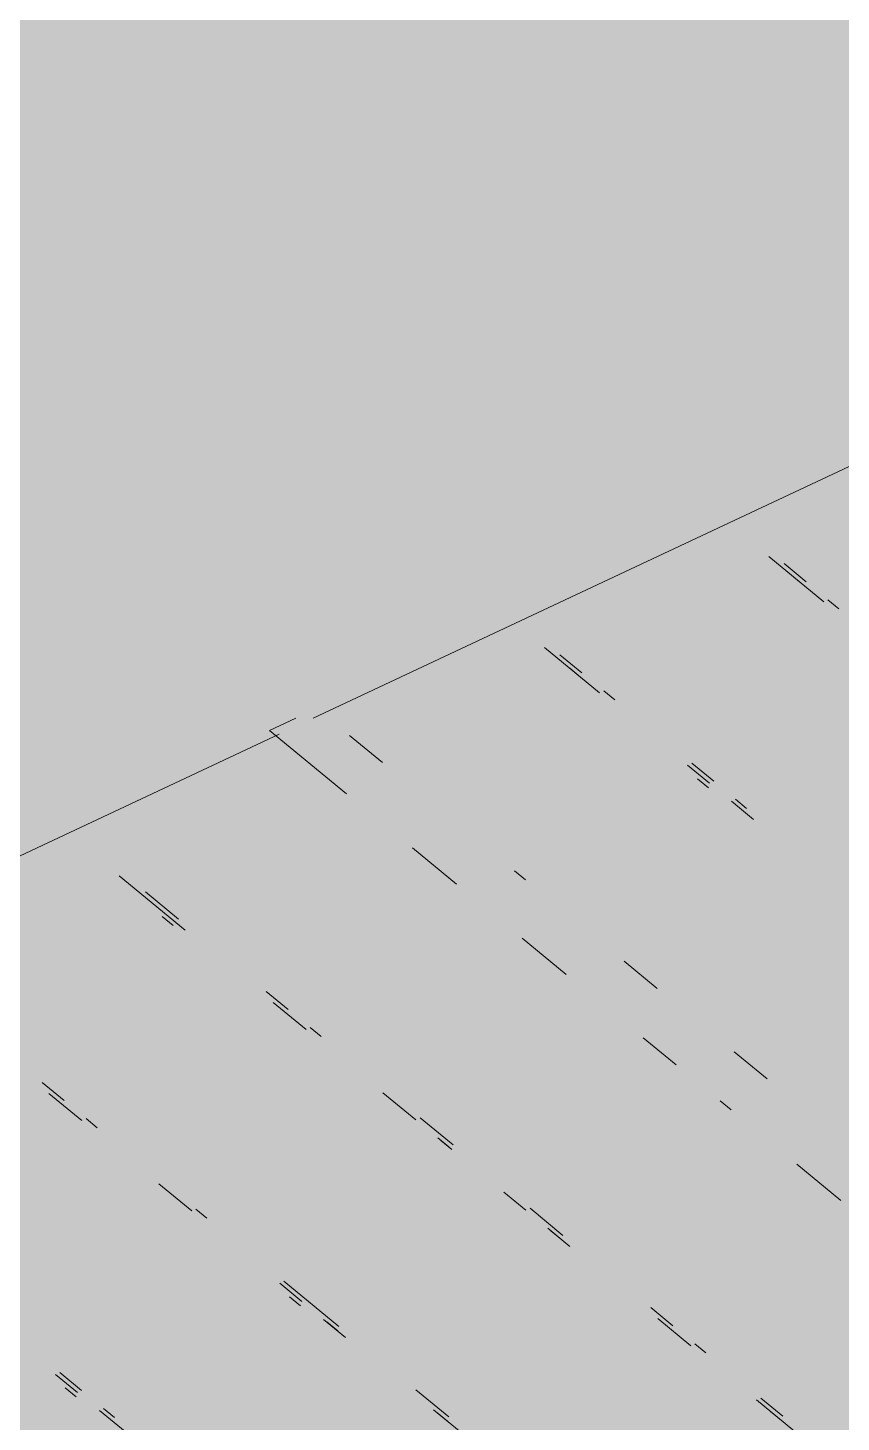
# Model space of a CAD drawing. Header units: millimetres. Extents: x 5 to 1315, y 5 to 292.
# Drawn here: x 1191.506 to 1193.931, y 91.334 to 95.489 of the extents above; entities that cross this region are included whole.
import ezdxf

# ---------------------------------------------------------------- set-up
doc = ezdxf.new("R2010")
doc.units = ezdxf.units.MM
doc.layers.add('EXISTING', color=7, linetype='Continuous')
doc.layers.add('IMAGES', color=7, linetype='Continuous')

# ---------------------------------------------------------------- blocks, each defined once
blk = doc.blocks.new('SHEET_03')
at = {"layer": 'EXISTING', "color": 250, "lineweight": 9}
for p, q in [((292.3561, 93.4312), (296.1318, 95.2038)), ((293.715, 93.9133), (293.8788, 93.7786)), ((293.8258, 93.8383), (293.7603, 93.8922)), ((293.8224, 93.8249), (293.7896, 93.8519)), ((293.9241, 93.7575), (293.8913, 93.7845)), ((293.0465, 93.6418), (293.2104, 93.5071)), ((293.1573, 93.5668), (293.0918, 93.6207)), ((293.1539, 93.5534), (293.1212, 93.5803)), ((293.2556, 93.486), (293.2228, 93.513)), ((292.2262, 93.3951), (292.3043, 93.4318)), ((288.4794, 91.6112), (292.2551, 93.3838)), ((292.2262, 93.3951), (292.4556, 93.2066)), ((292.5633, 93.2995), (292.465, 93.3803)), ((293.4725, 93.2916), (293.538, 93.2378)), ((293.5505, 93.2436), (293.4849, 93.2975)), ((293.5346, 93.2243), (293.5018, 93.2513)), ((293.6035, 93.1839), (293.669, 93.13)), ((293.6488, 93.1628), (293.616, 93.1898)), ((292.6521, 93.045), (292.7832, 92.9373)), ((291.7782, 92.9617), (291.9748, 92.8001)), ((292.9892, 92.9494), (292.9565, 92.9763)), ((291.9545, 92.8329), (291.8562, 92.9137)), ((291.9386, 92.8136), (291.9059, 92.8405)), ((292.9798, 92.7757), (293.1108, 92.6679)), ((293.3824, 92.6262), (293.2841, 92.707)), ((292.2821, 92.5635), (292.2166, 92.6174)), ((292.2369, 92.5846), (292.3352, 92.5038)), ((292.3804, 92.4827), (292.3477, 92.5097)), ((293.3402, 92.4794), (293.4385, 92.3986)), ((293.71, 92.3568), (293.6117, 92.4376)), ((291.6137, 92.292), (291.5481, 92.3459)), ((291.5684, 92.3131), (291.6667, 92.2323)), ((292.5645, 92.3153), (292.6628, 92.2345)), ((293.5695, 92.2909), (293.6023, 92.2639)), ((291.712, 92.2112), (291.6792, 92.2382)), ((292.7736, 92.1596), (292.6753, 92.2404)), ((292.7283, 92.1806), (292.7611, 92.1537)), ((292.7702, 92.1461), (292.7374, 92.1731)), ((293.7989, 92.1023), (293.9299, 91.9946)), ((291.8961, 92.0438), (291.9943, 91.963)), ((292.9249, 92.019), (292.9905, 91.9652)), ((292.0396, 91.9419), (292.0068, 91.9688)), ((293.1012, 91.8902), (293.0029, 91.971)), ((293.056, 91.9113), (293.1215, 91.8574)), ((293.0978, 91.8768), (293.0651, 91.9037)), ((292.4328, 91.6187), (292.2689, 91.7534)), ((292.2565, 91.7475), (292.322, 91.6936)), ((292.3186, 91.6802), (292.2858, 91.7072)), ((293.4289, 91.6209), (293.3633, 91.6748)), ((292.3875, 91.6398), (292.453, 91.5859)), ((292.4294, 91.6053), (292.3966, 91.6322)), ((293.3836, 91.642), (293.4819, 91.5612)), ((293.5272, 91.5401), (293.4944, 91.567)), ((291.588, 91.476), (291.6535, 91.4221)), ((291.666, 91.428), (291.6005, 91.4819)), ((291.6501, 91.4087), (291.6173, 91.4356)), ((292.7604, 91.3494), (292.6621, 91.4302)), ((293.6785, 91.3996), (293.8095, 91.2918)), ((293.7565, 91.3516), (293.691, 91.4054)), ((291.719, 91.3683), (291.8173, 91.2875)), ((291.7643, 91.3472), (291.7315, 91.3741)), ((292.7151, 91.3704), (292.8134, 91.2897)), ((292.757, 91.336), (292.7242, 91.3629)), ((293.7531, 91.3382), (293.7203, 91.3651))]:
    blk.add_line(p, q, dxfattribs=at)
at = {"layer": 'IMAGES', "color": 7}
for points in [[(289.3345, 95.4359), (296.3691, 95.4359), (289.3345, 95.5323), (296.3691, 95.5323)], [(289.0455, 95.3395), (296.08, 95.3395), (289.0455, 95.4359), (296.08, 95.4359)], [(288.9491, 95.2431), (295.8873, 95.2431), (288.9491, 95.3395), (295.8873, 95.3395)], [(288.9491, 95.1467), (295.5982, 95.1467), (288.9491, 95.2431), (295.5982, 95.2431)], [(289.1418, 95.0503), (295.4055, 95.0503), (289.1418, 95.1467), (295.4055, 95.1467)], [(289.4309, 94.9539), (295.3091, 94.9539), (289.4309, 95.0503), (295.3091, 95.0503)], [(289.5273, 94.8575), (295.02, 94.8575), (289.5273, 94.9539), (295.02, 94.9539)], [(289.6236, 94.7611), (294.8273, 94.7611), (289.6236, 94.8575), (294.8273, 94.8575)], [(289.6236, 94.6647), (294.5382, 94.6647), (289.6236, 94.7611), (294.5382, 94.7611)], [(289.6236, 94.5683), (294.4418, 94.5683), (289.6236, 94.6647), (294.4418, 94.6647)], [(289.6236, 94.4719), (294.1527, 94.4719), (289.6236, 94.5683), (294.1527, 94.5683)], [(289.6236, 94.3755), (294.0564, 94.3755), (289.6236, 94.4719), (294.0564, 94.4719)], [(289.5273, 94.2791), (293.7673, 94.2791), (289.5273, 94.3755), (293.7673, 94.3755)], [(293.7673, 94.2791), (293.8636, 94.2791), (293.7673, 94.3755), (293.8636, 94.3755)], [(293.8636, 94.2791), (293.96, 94.2791), (293.8636, 94.3755), (293.96, 94.3755)], [(289.2382, 94.1827), (293.5745, 94.1827), (289.2382, 94.2791), (293.5745, 94.2791)], [(293.5745, 94.1827), (293.6709, 94.1827), (293.5745, 94.2791), (293.6709, 94.2791)], [(293.6709, 94.1827), (293.7673, 94.1827), (293.6709, 94.2791), (293.7673, 94.2791)], [(293.7673, 94.1827), (293.8636, 94.1827), (293.7673, 94.2791), (293.8636, 94.2791)], [(293.8636, 94.1827), (293.96, 94.1827), (293.8636, 94.2791), (293.96, 94.2791)], [(289.1418, 94.0863), (293.2855, 94.0863), (289.1418, 94.1827), (293.2855, 94.1827)], [(293.2855, 94.0863), (293.3818, 94.0863), (293.2855, 94.1827), (293.3818, 94.1827)], [(293.3818, 94.0863), (293.4782, 94.0863), (293.3818, 94.1827), (293.4782, 94.1827)], [(293.4782, 94.0863), (293.6709, 94.0863), (293.4782, 94.1827), (293.6709, 94.1827)], [(293.6709, 94.0863), (293.7673, 94.0863), (293.6709, 94.1827), (293.7673, 94.1827)], [(293.7673, 94.0863), (293.8636, 94.0863), (293.7673, 94.1827), (293.8636, 94.1827)], [(293.8636, 94.0863), (293.96, 94.0863), (293.8636, 94.1827), (293.96, 94.1827)], [(288.8527, 93.9899), (293.1891, 93.9899), (288.8527, 94.0863), (293.1891, 94.0863)], [(293.1891, 93.9899), (293.3818, 93.9899), (293.1891, 94.0863), (293.3818, 94.0863)], [(293.3818, 93.9899), (293.4782, 93.9899), (293.3818, 94.0863), (293.4782, 94.0863)], [(293.4782, 93.9899), (293.5745, 93.9899), (293.4782, 94.0863), (293.5745, 94.0863)], [(293.5745, 93.9899), (293.6709, 93.9899), (293.5745, 94.0863), (293.6709, 94.0863)], [(293.6709, 93.9899), (293.7673, 93.9899), (293.6709, 94.0863), (293.7673, 94.0863)], [(293.7673, 93.9899), (293.96, 93.9899), (293.7673, 94.0863), (293.96, 94.0863)], [(288.7564, 93.8935), (292.9964, 93.8935), (288.7564, 93.9899), (292.9964, 93.9899)], [(292.9964, 93.8935), (293.0927, 93.8935), (292.9964, 93.9899), (293.0927, 93.9899)], [(293.0927, 93.8935), (293.1891, 93.8935), (293.0927, 93.9899), (293.1891, 93.9899)], [(293.1891, 93.8935), (293.2855, 93.8935), (293.1891, 93.9899), (293.2855, 93.9899)], [(293.2855, 93.8935), (293.3818, 93.8935), (293.2855, 93.9899), (293.3818, 93.9899)], [(293.3818, 93.8935), (293.4782, 93.8935), (293.3818, 93.9899), (293.4782, 93.9899)], [(293.4782, 93.8935), (293.5745, 93.8935), (293.4782, 93.9899), (293.5745, 93.9899)], [(293.5745, 93.8935), (293.6709, 93.8935), (293.5745, 93.9899), (293.6709, 93.9899)], [(293.6709, 93.8935), (293.7673, 93.8935), (293.6709, 93.9899), (293.7673, 93.9899)], [(293.7673, 93.8935), (293.8636, 93.8935), (293.7673, 93.9899), (293.8636, 93.9899)], [(293.8636, 93.8935), (293.96, 93.8935), (293.8636, 93.9899), (293.96, 93.9899)], [(288.3709, 93.797), (292.8036, 93.797), (288.3709, 93.8935), (292.8036, 93.8935)], [(292.8036, 93.797), (292.9964, 93.797), (292.8036, 93.8935), (292.9964, 93.8935)], [(292.9964, 93.797), (293.0927, 93.797), (292.9964, 93.8935), (293.0927, 93.8935)], [(293.0927, 93.797), (293.1891, 93.797), (293.0927, 93.8935), (293.1891, 93.8935)], [(293.1891, 93.797), (293.2855, 93.797), (293.1891, 93.8935), (293.2855, 93.8935)], [(293.2855, 93.797), (293.3818, 93.797), (293.2855, 93.8935), (293.3818, 93.8935)], [(293.3818, 93.797), (293.5745, 93.797), (293.3818, 93.8935), (293.5745, 93.8935)], [(293.5745, 93.797), (293.6709, 93.797), (293.5745, 93.8935), (293.6709, 93.8935)], [(293.6709, 93.797), (293.7673, 93.797), (293.6709, 93.8935), (293.7673, 93.8935)], [(293.7673, 93.797), (293.8636, 93.797), (293.7673, 93.8935), (293.8636, 93.8935)], [(293.8636, 93.797), (293.96, 93.797), (293.8636, 93.8935), (293.96, 93.8935)], [(288.2745, 93.7006), (292.6109, 93.7006), (288.2745, 93.797), (292.6109, 93.797)], [(292.6109, 93.7006), (292.7073, 93.7006), (292.6109, 93.797), (292.7073, 93.797)], [(292.7073, 93.7006), (292.9, 93.7006), (292.7073, 93.797), (292.9, 93.797)], [(292.9, 93.7006), (293.0927, 93.7006), (292.9, 93.797), (293.0927, 93.797)], [(293.0927, 93.7006), (293.1891, 93.7006), (293.0927, 93.797), (293.1891, 93.797)], [(293.1891, 93.7006), (293.2855, 93.7006), (293.1891, 93.797), (293.2855, 93.797)], [(293.2855, 93.7006), (293.3818, 93.7006), (293.2855, 93.797), (293.3818, 93.797)], [(293.3818, 93.7006), (293.5745, 93.7006), (293.3818, 93.797), (293.5745, 93.797)], [(293.5745, 93.7006), (293.6709, 93.7006), (293.5745, 93.797), (293.6709, 93.797)], [(293.6709, 93.7006), (293.7673, 93.7006), (293.6709, 93.797), (293.7673, 93.797)], [(293.7673, 93.7006), (293.8636, 93.7006), (293.7673, 93.797), (293.8636, 93.797)], [(293.8636, 93.7006), (293.96, 93.7006), (293.8636, 93.797), (293.96, 93.797)], [(288.1782, 93.6042), (292.2255, 93.6042), (288.1782, 93.7006), (292.2255, 93.7006)], [(292.2255, 93.6042), (292.3218, 93.6042), (292.2255, 93.7006), (292.3218, 93.7006)], [(292.3218, 93.6042), (292.5145, 93.6042), (292.3218, 93.7006), (292.5145, 93.7006)], [(292.5145, 93.6042), (292.6109, 93.6042), (292.5145, 93.7006), (292.6109, 93.7006)], [(292.6109, 93.6042), (292.7073, 93.6042), (292.6109, 93.7006), (292.7073, 93.7006)], [(292.7073, 93.6042), (292.8036, 93.6042), (292.7073, 93.7006), (292.8036, 93.7006)], [(292.8036, 93.6042), (292.9, 93.6042), (292.8036, 93.7006), (292.9, 93.7006)], [(292.9, 93.6042), (292.9964, 93.6042), (292.9, 93.7006), (292.9964, 93.7006)], [(292.9964, 93.6042), (293.0927, 93.6042), (292.9964, 93.7006), (293.0927, 93.7006)], [(293.0927, 93.6042), (293.1891, 93.6042), (293.0927, 93.7006), (293.1891, 93.7006)], [(293.1891, 93.6042), (293.2855, 93.6042), (293.1891, 93.7006), (293.2855, 93.7006)], [(293.2855, 93.6042), (293.7673, 93.6042), (293.2855, 93.7006), (293.7673, 93.7006)], [(293.7673, 93.6042), (293.8636, 93.6042), (293.7673, 93.7006), (293.8636, 93.7006)], [(293.8636, 93.5078), (293.96, 93.5078), (293.8636, 93.7006), (293.96, 93.7006)], [(285.0945, 93.5078), (292.1291, 93.5078), (285.0945, 93.6042), (292.1291, 93.6042)], [(292.1291, 93.5078), (292.2255, 93.5078), (292.1291, 93.6042), (292.2255, 93.6042)], [(292.2255, 93.5078), (292.3218, 93.5078), (292.2255, 93.6042), (292.3218, 93.6042)], [(292.3218, 93.5078), (292.4182, 93.5078), (292.3218, 93.6042), (292.4182, 93.6042)], [(292.4182, 93.5078), (292.5145, 93.5078), (292.4182, 93.6042), (292.5145, 93.6042)], [(292.5145, 93.5078), (292.7073, 93.5078), (292.5145, 93.6042), (292.7073, 93.6042)], [(292.7073, 93.5078), (292.8036, 93.5078), (292.7073, 93.6042), (292.8036, 93.6042)], [(292.8036, 93.5078), (292.9, 93.5078), (292.8036, 93.6042), (292.9, 93.6042)], [(292.9, 93.5078), (292.9964, 93.5078), (292.9, 93.6042), (292.9964, 93.6042)], [(292.9964, 93.5078), (293.0927, 93.5078), (292.9964, 93.6042), (293.0927, 93.6042)], [(293.0927, 93.5078), (293.2855, 93.5078), (293.0927, 93.6042), (293.2855, 93.6042)], [(293.2855, 93.5078), (293.3818, 93.5078), (293.2855, 93.6042), (293.3818, 93.6042)], [(293.3818, 93.5078), (293.8636, 93.5078), (293.3818, 93.6042), (293.8636, 93.6042)], [(284.9982, 93.4114), (292.0327, 93.4114), (284.9982, 93.5078), (292.0327, 93.5078)], [(292.0327, 93.4114), (292.1291, 93.4114), (292.0327, 93.5078), (292.1291, 93.5078)], [(292.1291, 93.4114), (292.3218, 93.4114), (292.1291, 93.5078), (292.3218, 93.5078)], [(292.3218, 93.4114), (292.5145, 93.4114), (292.3218, 93.5078), (292.5145, 93.5078)], [(292.5145, 93.4114), (292.6109, 93.4114), (292.5145, 93.5078), (292.6109, 93.5078)], [(292.6109, 93.4114), (292.8036, 93.4114), (292.6109, 93.5078), (292.8036, 93.5078)], [(292.8036, 93.4114), (292.9, 93.4114), (292.8036, 93.5078), (292.9, 93.5078)], [(292.9, 93.4114), (292.9964, 93.4114), (292.9, 93.5078), (292.9964, 93.5078)], [(292.9964, 93.4114), (293.0927, 93.4114), (292.9964, 93.5078), (293.0927, 93.5078)], [(293.0927, 93.4114), (293.1891, 93.4114), (293.0927, 93.5078), (293.1891, 93.5078)], [(293.1891, 93.4114), (293.3818, 93.4114), (293.1891, 93.5078), (293.3818, 93.5078)], [(293.3818, 93.4114), (293.4782, 93.4114), (293.3818, 93.5078), (293.4782, 93.5078)], [(293.4782, 93.4114), (293.96, 93.4114), (293.4782, 93.5078), (293.96, 93.5078)], [(284.7091, 93.315), (291.7436, 93.315), (284.7091, 93.4114), (291.7436, 93.4114)], [(291.7436, 93.315), (291.9364, 93.315), (291.7436, 93.4114), (291.9364, 93.4114)], [(291.9364, 93.315), (292.0327, 93.315), (291.9364, 93.4114), (292.0327, 93.4114)], [(292.0327, 93.315), (292.1291, 93.315), (292.0327, 93.4114), (292.1291, 93.4114)], [(292.1291, 93.315), (292.2255, 93.315), (292.1291, 93.4114), (292.2255, 93.4114)], [(292.2255, 93.315), (292.3218, 93.315), (292.2255, 93.4114), (292.3218, 93.4114)], [(292.3218, 93.2186), (292.4182, 93.2186), (292.3218, 93.4114), (292.4182, 93.4114)], [(292.4182, 93.315), (292.5145, 93.315), (292.4182, 93.4114), (292.5145, 93.4114)], [(292.5145, 93.315), (292.6109, 93.315), (292.5145, 93.4114), (292.6109, 93.4114)], [(292.6109, 93.315), (292.7073, 93.315), (292.6109, 93.4114), (292.7073, 93.4114)], [(292.7073, 93.315), (292.8036, 93.315), (292.7073, 93.4114), (292.8036, 93.4114)], [(292.8036, 93.315), (293.1891, 93.315), (292.8036, 93.4114), (293.1891, 93.4114)], [(293.1891, 93.315), (293.2855, 93.315), (293.1891, 93.4114), (293.2855, 93.4114)], [(293.2855, 93.315), (293.3818, 93.315), (293.2855, 93.4114), (293.3818, 93.4114)], [(293.3818, 93.2186), (293.4782, 93.2186), (293.3818, 93.4114), (293.4782, 93.4114)], [(293.4782, 93.315), (293.5745, 93.315), (293.4782, 93.4114), (293.5745, 93.4114)], [(293.5745, 93.315), (293.6709, 93.315), (293.5745, 93.4114), (293.6709, 93.4114)], [(293.6709, 93.315), (294.1527, 93.315), (293.6709, 93.4114), (294.1527, 93.4114)], [(284.6127, 93.2186), (291.6473, 93.2186), (284.6127, 93.315), (291.6473, 93.315)], [(291.6473, 93.2186), (291.7436, 93.2186), (291.6473, 93.315), (291.7436, 93.315)], [(291.7436, 93.2186), (291.84, 93.2186), (291.7436, 93.315), (291.84, 93.315)], [(291.84, 93.2186), (291.9364, 93.2186), (291.84, 93.315), (291.9364, 93.315)], [(291.9364, 93.2186), (292.0327, 93.2186), (291.9364, 93.315), (292.0327, 93.315)], [(292.0327, 93.2186), (292.1291, 93.2186), (292.0327, 93.315), (292.1291, 93.315)], [(292.1291, 93.2186), (292.2255, 93.2186), (292.1291, 93.315), (292.2255, 93.315)], [(292.2255, 93.2186), (292.3218, 93.2186), (292.2255, 93.315), (292.3218, 93.315)], [(292.4182, 93.2186), (292.5145, 93.2186), (292.4182, 93.315), (292.5145, 93.315)], [(292.5145, 93.2186), (292.6109, 93.2186), (292.5145, 93.315), (292.6109, 93.315)], [(292.6109, 93.2186), (292.7073, 93.2186), (292.6109, 93.315), (292.7073, 93.315)], [(292.7073, 93.2186), (292.8036, 93.2186), (292.7073, 93.315), (292.8036, 93.315)], [(292.8036, 93.2186), (292.9, 93.2186), (292.8036, 93.315), (292.9, 93.315)], [(292.9, 93.2186), (293.2855, 93.2186), (292.9, 93.315), (293.2855, 93.315)], [(293.2855, 93.2186), (293.3818, 93.2186), (293.2855, 93.315), (293.3818, 93.315)], [(293.4782, 93.2186), (293.5745, 93.2186), (293.4782, 93.315), (293.5745, 93.315)], [(293.5745, 93.2186), (293.6709, 93.2186), (293.5745, 93.315), (293.6709, 93.315)], [(293.6709, 93.2186), (293.7673, 93.2186), (293.6709, 93.315), (293.7673, 93.315)], [(293.7673, 93.2186), (294.3455, 93.2186), (293.7673, 93.315), (294.3455, 93.315)], [(291.4545, 93.0258), (291.5509, 93.0258), (291.4545, 93.2186), (291.5509, 93.2186)], [(291.5509, 93.1222), (291.6473, 93.1222), (291.5509, 93.2186), (291.6473, 93.2186)], [(291.6473, 93.1222), (291.7436, 93.1222), (291.6473, 93.2186), (291.7436, 93.2186)], [(291.7436, 93.1222), (291.84, 93.1222), (291.7436, 93.2186), (291.84, 93.2186)], [(291.84, 93.1222), (291.9364, 93.1222), (291.84, 93.2186), (291.9364, 93.2186)], [(291.9364, 93.1222), (292.0327, 93.1222), (291.9364, 93.2186), (292.0327, 93.2186)], [(292.0327, 93.1222), (292.1291, 93.1222), (292.0327, 93.2186), (292.1291, 93.2186)], [(292.1291, 93.1222), (292.3218, 93.1222), (292.1291, 93.2186), (292.3218, 93.2186)], [(292.3218, 93.1222), (292.4182, 93.1222), (292.3218, 93.2186), (292.4182, 93.2186)], [(292.4182, 93.1222), (292.5145, 93.1222), (292.4182, 93.2186), (292.5145, 93.2186)], [(292.5145, 93.1222), (292.6109, 93.1222), (292.5145, 93.2186), (292.6109, 93.2186)], [(292.6109, 93.1222), (292.7073, 93.1222), (292.6109, 93.2186), (292.7073, 93.2186)], [(292.7073, 93.1222), (292.8036, 93.1222), (292.7073, 93.2186), (292.8036, 93.2186)], [(292.8036, 93.1222), (292.9, 93.1222), (292.8036, 93.2186), (292.9, 93.2186)], [(292.9, 93.1222), (292.9964, 93.1222), (292.9, 93.2186), (292.9964, 93.2186)], [(292.9964, 93.1222), (293.3818, 93.1222), (292.9964, 93.2186), (293.3818, 93.2186)], [(293.3818, 93.1222), (293.4782, 93.1222), (293.3818, 93.2186), (293.4782, 93.2186)], [(293.4782, 93.1222), (293.6709, 93.1222), (293.4782, 93.2186), (293.6709, 93.2186)], [(293.6709, 93.1222), (293.7673, 93.1222), (293.6709, 93.2186), (293.7673, 93.2186)], [(293.7673, 93.1222), (293.8636, 93.1222), (293.7673, 93.2186), (293.8636, 93.2186)], [(293.8636, 93.1222), (294.3455, 93.1222), (293.8636, 93.2186), (294.3455, 93.2186)], [(291.5509, 93.0258), (291.6473, 93.0258), (291.5509, 93.1222), (291.6473, 93.1222)], [(291.6473, 93.0258), (291.84, 93.0258), (291.6473, 93.1222), (291.84, 93.1222)], [(291.84, 93.0258), (291.9364, 93.0258), (291.84, 93.1222), (291.9364, 93.1222)], [(291.9364, 93.0258), (292.0327, 93.0258), (291.9364, 93.1222), (292.0327, 93.1222)], [(292.0327, 93.0258), (292.1291, 93.0258), (292.0327, 93.1222), (292.1291, 93.1222)], [(292.1291, 93.0258), (292.3218, 93.0258), (292.1291, 93.1222), (292.3218, 93.1222)], [(292.3218, 93.0258), (292.4182, 93.0258), (292.3218, 93.1222), (292.4182, 93.1222)], [(292.4182, 93.0258), (292.5145, 93.0258), (292.4182, 93.1222), (292.5145, 93.1222)], [(292.5145, 93.0258), (292.6109, 93.0258), (292.5145, 93.1222), (292.6109, 93.1222)], [(292.6109, 93.0258), (292.9, 93.0258), (292.6109, 93.1222), (292.9, 93.1222)], [(292.9, 93.0258), (292.9964, 93.0258), (292.9, 93.1222), (292.9964, 93.1222)], [(292.9964, 93.0258), (293.0927, 93.0258), (292.9964, 93.1222), (293.0927, 93.1222)], [(293.0927, 93.0258), (293.4782, 93.0258), (293.0927, 93.1222), (293.4782, 93.1222)], [(293.4782, 93.0258), (293.5745, 93.0258), (293.4782, 93.1222), (293.5745, 93.1222)], [(293.5745, 93.0258), (293.6709, 93.0258), (293.5745, 93.1222), (293.6709, 93.1222)], [(293.6709, 93.0258), (293.7673, 93.0258), (293.6709, 93.1222), (293.7673, 93.1222)], [(293.7673, 93.0258), (293.8636, 93.0258), (293.7673, 93.1222), (293.8636, 93.1222)], [(293.8636, 93.0258), (293.96, 93.0258), (293.8636, 93.1222), (293.96, 93.1222)], [(291.4545, 92.9294), (291.5509, 92.9294), (291.4545, 93.0258), (291.5509, 93.0258)], [(291.5509, 92.9294), (291.7436, 92.9294), (291.5509, 93.0258), (291.7436, 93.0258)], [(291.7436, 92.9294), (291.84, 92.9294), (291.7436, 93.0258), (291.84, 93.0258)], [(291.84, 92.9294), (291.9364, 92.9294), (291.84, 93.0258), (291.9364, 93.0258)], [(291.9364, 92.9294), (292.0327, 92.9294), (291.9364, 93.0258), (292.0327, 93.0258)], [(292.0327, 92.9294), (292.5145, 92.9294), (292.0327, 93.0258), (292.5145, 93.0258)], [(292.5145, 92.9294), (292.6109, 92.9294), (292.5145, 93.0258), (292.6109, 93.0258)], [(292.6109, 92.9294), (292.7073, 92.9294), (292.6109, 93.0258), (292.7073, 93.0258)], [(292.7073, 92.9294), (292.8036, 92.9294), (292.7073, 93.0258), (292.8036, 93.0258)], [(292.8036, 92.9294), (292.9, 92.9294), (292.8036, 93.0258), (292.9, 93.0258)], [(292.9, 92.9294), (292.9964, 92.9294), (292.9, 93.0258), (292.9964, 93.0258)], [(292.9964, 92.9294), (293.1891, 92.9294), (292.9964, 93.0258), (293.1891, 93.0258)], [(293.1891, 92.9294), (293.5745, 92.9294), (293.1891, 93.0258), (293.5745, 93.0258)], [(293.5745, 92.9294), (293.6709, 92.9294), (293.5745, 93.0258), (293.6709, 93.0258)], [(293.6709, 92.9294), (293.7673, 92.9294), (293.6709, 93.0258), (293.7673, 93.0258)], [(293.7673, 92.9294), (293.96, 92.9294), (293.7673, 93.0258), (293.96, 93.0258)], [(291.4545, 92.833), (291.5509, 92.833), (291.4545, 92.9294), (291.5509, 92.9294)], [(291.5509, 92.833), (291.7436, 92.833), (291.5509, 92.9294), (291.7436, 92.9294)], [(291.7436, 92.833), (291.84, 92.833), (291.7436, 92.9294), (291.84, 92.9294)], [(291.84, 92.833), (291.9364, 92.833), (291.84, 92.9294), (291.9364, 92.9294)], [(291.9364, 92.833), (292.0327, 92.833), (291.9364, 92.9294), (292.0327, 92.9294)], [(292.0327, 92.833), (292.1291, 92.833), (292.0327, 92.9294), (292.1291, 92.9294)], [(292.1291, 92.833), (292.6109, 92.833), (292.1291, 92.9294), (292.6109, 92.9294)], [(292.6109, 92.833), (292.7073, 92.833), (292.6109, 92.9294), (292.7073, 92.9294)], [(292.7073, 92.833), (292.8036, 92.833), (292.7073, 92.9294), (292.8036, 92.9294)], [(292.8036, 92.833), (292.9, 92.833), (292.8036, 92.9294), (292.9, 92.9294)], [(292.9, 92.833), (292.9964, 92.833), (292.9, 92.9294), (292.9964, 92.9294)], [(292.9964, 92.833), (293.0927, 92.833), (292.9964, 92.9294), (293.0927, 92.9294)], [(293.0927, 92.833), (293.1891, 92.833), (293.0927, 92.9294), (293.1891, 92.9294)], [(293.1891, 92.833), (293.2855, 92.833), (293.1891, 92.9294), (293.2855, 92.9294)], [(293.2855, 92.833), (293.3818, 92.833), (293.2855, 92.9294), (293.3818, 92.9294)], [(293.3818, 92.833), (293.7673, 92.833), (293.3818, 92.9294), (293.7673, 92.9294)], [(293.7673, 92.833), (293.8636, 92.833), (293.7673, 92.9294), (293.8636, 92.9294)], [(293.8636, 92.833), (294.0564, 92.833), (293.8636, 92.9294), (294.0564, 92.9294)], [(291.4545, 92.7366), (291.7436, 92.7366), (291.4545, 92.833), (291.7436, 92.833)], [(291.7436, 92.7366), (291.84, 92.7366), (291.7436, 92.833), (291.84, 92.833)], [(291.84, 92.7366), (291.9364, 92.7366), (291.84, 92.833), (291.9364, 92.833)], [(291.9364, 92.7366), (292.0327, 92.7366), (291.9364, 92.833), (292.0327, 92.833)], [(292.0327, 92.7366), (292.1291, 92.7366), (292.0327, 92.833), (292.1291, 92.833)], [(292.1291, 92.7366), (292.2255, 92.7366), (292.1291, 92.833), (292.2255, 92.833)], [(292.2255, 92.7366), (292.7073, 92.7366), (292.2255, 92.833), (292.7073, 92.833)], [(292.7073, 92.7366), (292.8036, 92.7366), (292.7073, 92.833), (292.8036, 92.833)], [(292.8036, 92.7366), (292.9, 92.7366), (292.8036, 92.833), (292.9, 92.833)], [(292.9, 92.7366), (293.0927, 92.7366), (292.9, 92.833), (293.0927, 92.833)], [(293.0927, 92.7366), (293.1891, 92.7366), (293.0927, 92.833), (293.1891, 92.833)], [(293.1891, 92.7366), (293.2855, 92.7366), (293.1891, 92.833), (293.2855, 92.833)], [(293.2855, 92.7366), (293.3818, 92.7366), (293.2855, 92.833), (293.3818, 92.833)], [(293.3818, 92.7366), (293.4782, 92.7366), (293.3818, 92.833), (293.4782, 92.833)], [(293.4782, 92.7366), (293.8636, 92.7366), (293.4782, 92.833), (293.8636, 92.833)], [(293.8636, 92.7366), (293.96, 92.7366), (293.8636, 92.833), (293.96, 92.833)], [(291.3582, 92.6402), (291.84, 92.6402), (291.3582, 92.7366), (291.84, 92.7366)], [(291.84, 92.6402), (291.9364, 92.6402), (291.84, 92.7366), (291.9364, 92.7366)], [(291.9364, 92.6402), (292.0327, 92.6402), (291.9364, 92.7366), (292.0327, 92.7366)], [(292.0327, 92.6402), (292.1291, 92.6402), (292.0327, 92.7366), (292.1291, 92.7366)], [(292.1291, 92.6402), (292.2255, 92.6402), (292.1291, 92.7366), (292.2255, 92.7366)], [(292.2255, 92.6402), (292.3218, 92.6402), (292.2255, 92.7366), (292.3218, 92.7366)], [(292.3218, 92.6402), (292.4182, 92.6402), (292.3218, 92.7366), (292.4182, 92.7366)], [(292.4182, 92.6402), (292.8036, 92.6402), (292.4182, 92.7366), (292.8036, 92.7366)], [(292.8036, 92.6402), (292.9, 92.6402), (292.8036, 92.7366), (292.9, 92.7366)], [(292.9, 92.6402), (292.9964, 92.6402), (292.9, 92.7366), (292.9964, 92.7366)], [(292.9964, 92.6402), (293.0927, 92.6402), (292.9964, 92.7366), (293.0927, 92.7366)], [(293.0927, 92.6402), (293.1891, 92.6402), (293.0927, 92.7366), (293.1891, 92.7366)], [(293.1891, 92.6402), (293.2855, 92.6402), (293.1891, 92.7366), (293.2855, 92.7366)], [(293.2855, 92.6402), (293.3818, 92.6402), (293.2855, 92.7366), (293.3818, 92.7366)], [(293.3818, 92.6402), (293.5745, 92.6402), (293.3818, 92.7366), (293.5745, 92.7366)], [(293.5745, 92.6402), (293.96, 92.6402), (293.5745, 92.7366), (293.96, 92.7366)], [(291.4545, 92.5438), (291.5509, 92.5438), (291.4545, 92.6402), (291.5509, 92.6402)], [(291.5509, 92.5438), (291.9364, 92.5438), (291.5509, 92.6402), (291.9364, 92.6402)], [(291.9364, 92.5438), (292.1291, 92.5438), (291.9364, 92.6402), (292.1291, 92.6402)], [(292.1291, 92.5438), (292.3218, 92.5438), (292.1291, 92.6402), (292.3218, 92.6402)], [(292.3218, 92.5438), (292.4182, 92.5438), (292.3218, 92.6402), (292.4182, 92.6402)], [(292.4182, 92.5438), (292.5145, 92.5438), (292.4182, 92.6402), (292.5145, 92.6402)], [(292.5145, 92.5438), (293.0927, 92.5438), (292.5145, 92.6402), (293.0927, 92.6402)], [(293.0927, 92.5438), (293.1891, 92.5438), (293.0927, 92.6402), (293.1891, 92.6402)], [(293.1891, 92.5438), (293.3818, 92.5438), (293.1891, 92.6402), (293.3818, 92.6402)], [(293.3818, 92.4474), (293.4782, 92.4474), (293.3818, 92.6402), (293.4782, 92.6402)], [(293.4782, 92.5438), (293.5745, 92.5438), (293.4782, 92.6402), (293.5745, 92.6402)], [(293.5745, 92.5438), (293.6709, 92.5438), (293.5745, 92.6402), (293.6709, 92.6402)], [(293.6709, 92.5438), (294.0564, 92.5438), (293.6709, 92.6402), (294.0564, 92.6402)], [(291.4545, 92.4474), (291.5509, 92.4474), (291.4545, 92.5438), (291.5509, 92.5438)], [(291.5509, 92.4474), (291.6473, 92.4474), (291.5509, 92.5438), (291.6473, 92.5438)], [(291.6473, 92.4474), (292.1291, 92.4474), (291.6473, 92.5438), (292.1291, 92.5438)], [(292.1291, 92.4474), (292.2255, 92.4474), (292.1291, 92.5438), (292.2255, 92.5438)], [(292.2255, 92.4474), (292.4182, 92.4474), (292.2255, 92.5438), (292.4182, 92.5438)], [(292.4182, 92.4474), (292.6109, 92.4474), (292.4182, 92.5438), (292.6109, 92.5438)], [(292.6109, 92.4474), (293.0927, 92.4474), (292.6109, 92.5438), (293.0927, 92.5438)], [(293.0927, 92.4474), (293.1891, 92.4474), (293.0927, 92.5438), (293.1891, 92.5438)], [(293.1891, 92.4474), (293.2855, 92.4474), (293.1891, 92.5438), (293.2855, 92.5438)], [(293.2855, 92.4474), (293.3818, 92.4474), (293.2855, 92.5438), (293.3818, 92.5438)], [(293.4782, 92.4474), (293.5745, 92.4474), (293.4782, 92.5438), (293.5745, 92.5438)], [(293.5745, 92.4474), (293.6709, 92.4474), (293.5745, 92.5438), (293.6709, 92.5438)], [(293.6709, 92.4474), (293.7673, 92.4474), (293.6709, 92.5438), (293.7673, 92.5438)], [(293.7673, 92.4474), (294.1527, 92.4474), (293.7673, 92.5438), (294.1527, 92.5438)], [(291.4545, 92.351), (291.5509, 92.351), (291.4545, 92.4474), (291.5509, 92.4474)], [(291.5509, 92.351), (291.6473, 92.351), (291.5509, 92.4474), (291.6473, 92.4474)], [(291.6473, 92.351), (291.7436, 92.351), (291.6473, 92.4474), (291.7436, 92.4474)], [(291.7436, 92.351), (292.3218, 92.351), (291.7436, 92.4474), (292.3218, 92.4474)], [(292.3218, 92.2546), (292.4182, 92.2546), (292.3218, 92.4474), (292.4182, 92.4474)], [(292.4182, 92.351), (292.6109, 92.351), (292.4182, 92.4474), (292.6109, 92.4474)], [(292.6109, 92.351), (292.7073, 92.351), (292.6109, 92.4474), (292.7073, 92.4474)], [(292.7073, 92.351), (293.1891, 92.351), (292.7073, 92.4474), (293.1891, 92.4474)], [(293.1891, 92.351), (293.3818, 92.351), (293.1891, 92.4474), (293.3818, 92.4474)], [(293.3818, 92.351), (293.4782, 92.351), (293.3818, 92.4474), (293.4782, 92.4474)], [(293.4782, 92.351), (293.5745, 92.351), (293.4782, 92.4474), (293.5745, 92.4474)], [(293.5745, 92.351), (293.6709, 92.351), (293.5745, 92.4474), (293.6709, 92.4474)], [(293.6709, 92.351), (293.7673, 92.351), (293.6709, 92.4474), (293.7673, 92.4474)], [(293.7673, 92.351), (293.8636, 92.351), (293.7673, 92.4474), (293.8636, 92.4474)], [(293.8636, 92.351), (293.96, 92.351), (293.8636, 92.4474), (293.96, 92.4474)], [(291.4545, 92.2546), (291.5509, 92.2546), (291.4545, 92.351), (291.5509, 92.351)], [(291.5509, 92.2546), (291.6473, 92.2546), (291.5509, 92.351), (291.6473, 92.351)], [(291.6473, 92.2546), (291.7436, 92.2546), (291.6473, 92.351), (291.7436, 92.351)], [(291.7436, 92.2546), (291.84, 92.2546), (291.7436, 92.351), (291.84, 92.351)], [(291.84, 92.2546), (292.3218, 92.2546), (291.84, 92.351), (292.3218, 92.351)], [(292.4182, 92.2546), (292.5145, 92.2546), (292.4182, 92.351), (292.5145, 92.351)], [(292.5145, 92.2546), (292.6109, 92.2546), (292.5145, 92.351), (292.6109, 92.351)], [(292.6109, 92.2546), (292.7073, 92.2546), (292.6109, 92.351), (292.7073, 92.351)], [(292.7073, 92.2546), (292.8036, 92.2546), (292.7073, 92.351), (292.8036, 92.351)], [(292.8036, 92.2546), (293.2855, 92.2546), (292.8036, 92.351), (293.2855, 92.351)], [(293.2855, 92.2546), (293.3818, 92.2546), (293.2855, 92.351), (293.3818, 92.351)], [(293.3818, 92.2546), (293.4782, 92.2546), (293.3818, 92.351), (293.4782, 92.351)], [(293.4782, 92.2546), (293.5745, 92.2546), (293.4782, 92.351), (293.5745, 92.351)], [(293.5745, 92.2546), (293.7673, 92.2546), (293.5745, 92.351), (293.7673, 92.351)], [(293.7673, 92.2546), (293.8636, 92.2546), (293.7673, 92.351), (293.8636, 92.351)], [(293.8636, 92.2546), (293.96, 92.2546), (293.8636, 92.351), (293.96, 92.351)], [(291.4545, 92.1582), (291.5509, 92.1582), (291.4545, 92.2546), (291.5509, 92.2546)], [(291.5509, 92.1582), (291.6473, 92.1582), (291.5509, 92.2546), (291.6473, 92.2546)], [(291.6473, 92.1582), (291.7436, 92.1582), (291.6473, 92.2546), (291.7436, 92.2546)], [(291.7436, 92.1582), (291.84, 92.1582), (291.7436, 92.2546), (291.84, 92.2546)], [(291.84, 92.1582), (291.9364, 92.1582), (291.84, 92.2546), (291.9364, 92.2546)], [(291.9364, 92.1582), (292.0327, 92.1582), (291.9364, 92.2546), (292.0327, 92.2546)], [(292.0327, 92.1582), (292.4182, 92.1582), (292.0327, 92.2546), (292.4182, 92.2546)], [(292.4182, 92.1582), (292.6109, 92.1582), (292.4182, 92.2546), (292.6109, 92.2546)], [(292.6109, 92.1582), (292.8036, 92.1582), (292.6109, 92.2546), (292.8036, 92.2546)], [(292.8036, 92.1582), (292.9, 92.1582), (292.8036, 92.2546), (292.9, 92.2546)], [(292.9, 92.1582), (292.9964, 92.1582), (292.9, 92.2546), (292.9964, 92.2546)], [(292.9964, 92.1582), (293.4782, 92.1582), (292.9964, 92.2546), (293.4782, 92.2546)], [(293.4782, 92.1582), (293.5745, 92.1582), (293.4782, 92.2546), (293.5745, 92.2546)], [(293.5745, 92.1582), (293.6709, 92.1582), (293.5745, 92.2546), (293.6709, 92.2546)], [(293.6709, 92.1582), (293.7673, 92.1582), (293.6709, 92.2546), (293.7673, 92.2546)], [(293.7673, 92.1582), (293.8636, 92.1582), (293.7673, 92.2546), (293.8636, 92.2546)], [(293.8636, 92.1582), (293.96, 92.1582), (293.8636, 92.2546), (293.96, 92.2546)], [(291.0691, 92.0618), (291.5509, 92.0618), (291.0691, 92.1582), (291.5509, 92.1582)], [(291.5509, 92.0618), (291.6473, 92.0618), (291.5509, 92.1582), (291.6473, 92.1582)], [(291.6473, 92.0618), (291.7436, 92.0618), (291.6473, 92.1582), (291.7436, 92.1582)], [(291.7436, 92.0618), (291.84, 92.0618), (291.7436, 92.1582), (291.84, 92.1582)], [(291.84, 92.0618), (291.9364, 92.0618), (291.84, 92.1582), (291.9364, 92.1582)], [(291.9364, 92.0618), (292.0327, 92.0618), (291.9364, 92.1582), (292.0327, 92.1582)], [(292.0327, 92.0618), (292.1291, 92.0618), (292.0327, 92.1582), (292.1291, 92.1582)], [(292.1291, 92.0618), (292.5145, 92.0618), (292.1291, 92.1582), (292.5145, 92.1582)], [(292.5145, 92.0618), (292.6109, 92.0618), (292.5145, 92.1582), (292.6109, 92.1582)], [(292.6109, 92.0618), (292.7073, 92.0618), (292.6109, 92.1582), (292.7073, 92.1582)], [(292.7073, 92.0618), (292.8036, 92.0618), (292.7073, 92.1582), (292.8036, 92.1582)], [(292.8036, 92.0618), (292.9, 92.0618), (292.8036, 92.1582), (292.9, 92.1582)], [(292.9, 92.0618), (292.9964, 92.0618), (292.9, 92.1582), (292.9964, 92.1582)], [(292.9964, 92.0618), (293.0927, 92.0618), (292.9964, 92.1582), (293.0927, 92.1582)], [(293.0927, 92.0618), (293.4782, 92.0618), (293.0927, 92.1582), (293.4782, 92.1582)], [(293.4782, 92.0618), (293.5745, 92.0618), (293.4782, 92.1582), (293.5745, 92.1582)], [(293.5745, 92.0618), (293.6709, 92.0618), (293.5745, 92.1582), (293.6709, 92.1582)], [(293.6709, 92.0618), (293.7673, 92.0618), (293.6709, 92.1582), (293.7673, 92.1582)], [(293.7673, 92.0618), (293.96, 92.0618), (293.7673, 92.1582), (293.96, 92.1582)], [(291.1655, 91.9654), (291.7436, 91.9654), (291.1655, 92.0618), (291.7436, 92.0618)], [(291.7436, 91.9654), (291.84, 91.9654), (291.7436, 92.0618), (291.84, 92.0618)], [(291.84, 91.9654), (291.9364, 91.9654), (291.84, 92.0618), (291.9364, 92.0618)], [(291.9364, 91.9654), (292.0327, 91.9654), (291.9364, 92.0618), (292.0327, 92.0618)], [(292.0327, 91.9654), (292.1291, 91.9654), (292.0327, 92.0618), (292.1291, 92.0618)], [(292.1291, 91.9654), (292.2255, 91.9654), (292.1291, 92.0618), (292.2255, 92.0618)], [(292.2255, 91.9654), (292.7073, 91.9654), (292.2255, 92.0618), (292.7073, 92.0618)], [(292.7073, 91.9654), (292.8036, 91.9654), (292.7073, 92.0618), (292.8036, 92.0618)], [(292.8036, 91.9654), (292.9, 91.9654), (292.8036, 92.0618), (292.9, 92.0618)], [(292.9, 91.9654), (292.9964, 91.9654), (292.9, 92.0618), (292.9964, 92.0618)], [(292.9964, 91.9654), (293.0927, 91.9654), (292.9964, 92.0618), (293.0927, 92.0618)], [(293.0927, 91.9654), (293.1891, 91.9654), (293.0927, 92.0618), (293.1891, 92.0618)], [(293.1891, 91.9654), (293.6709, 91.9654), (293.1891, 92.0618), (293.6709, 92.0618)], [(293.6709, 91.9654), (293.7673, 91.9654), (293.6709, 92.0618), (293.7673, 92.0618)], [(293.7673, 91.9654), (293.8636, 91.9654), (293.7673, 92.0618), (293.8636, 92.0618)], [(293.8636, 91.9654), (293.96, 91.9654), (293.8636, 92.0618), (293.96, 92.0618)], [(291.2618, 91.869), (291.7436, 91.869), (291.2618, 91.9654), (291.7436, 91.9654)], [(291.7436, 91.869), (291.9364, 91.869), (291.7436, 91.9654), (291.9364, 91.9654)], [(291.9364, 91.869), (292.1291, 91.869), (291.9364, 91.9654), (292.1291, 91.9654)], [(292.1291, 91.869), (292.2255, 91.869), (292.1291, 91.9654), (292.2255, 91.9654)], [(292.2255, 91.869), (292.3218, 91.869), (292.2255, 91.9654), (292.3218, 91.9654)], [(292.3218, 91.869), (292.8036, 91.869), (292.3218, 91.9654), (292.8036, 91.9654)], [(292.8036, 91.869), (292.9, 91.869), (292.8036, 91.9654), (292.9, 91.9654)], [(292.9, 91.869), (292.9964, 91.869), (292.9, 91.9654), (292.9964, 91.9654)], [(292.9964, 91.869), (293.1891, 91.869), (292.9964, 91.9654), (293.1891, 91.9654)], [(293.1891, 91.869), (293.2855, 91.869), (293.1891, 91.9654), (293.2855, 91.9654)], [(293.2855, 91.869), (293.7673, 91.869), (293.2855, 91.9654), (293.7673, 91.9654)], [(293.7673, 91.869), (293.8636, 91.869), (293.7673, 91.9654), (293.8636, 91.9654)], [(293.8636, 91.869), (293.96, 91.869), (293.8636, 91.9654), (293.96, 91.9654)], [(291.4545, 91.7726), (291.9364, 91.7726), (291.4545, 91.869), (291.9364, 91.869)], [(291.9364, 91.7726), (292.0327, 91.7726), (291.9364, 91.869), (292.0327, 91.869)], [(292.0327, 91.7726), (292.1291, 91.7726), (292.0327, 91.869), (292.1291, 91.869)], [(292.1291, 91.7726), (292.2255, 91.7726), (292.1291, 91.869), (292.2255, 91.869)], [(292.2255, 91.7726), (292.3218, 91.7726), (292.2255, 91.869), (292.3218, 91.869)], [(292.3218, 91.7726), (292.4182, 91.7726), (292.3218, 91.869), (292.4182, 91.869)], [(292.4182, 91.7726), (292.9, 91.7726), (292.4182, 91.869), (292.9, 91.869)], [(292.9, 91.7726), (292.9964, 91.7726), (292.9, 91.869), (292.9964, 91.869)], [(292.9964, 91.7726), (293.0927, 91.7726), (292.9964, 91.869), (293.0927, 91.869)], [(293.0927, 91.7726), (293.1891, 91.7726), (293.0927, 91.869), (293.1891, 91.869)], [(293.1891, 91.7726), (293.2855, 91.7726), (293.1891, 91.869), (293.2855, 91.869)], [(293.2855, 91.7726), (293.3818, 91.7726), (293.2855, 91.869), (293.3818, 91.869)], [(293.3818, 91.7726), (293.4782, 91.7726), (293.3818, 91.869), (293.4782, 91.869)], [(293.4782, 91.7726), (293.8636, 91.7726), (293.4782, 91.869), (293.8636, 91.869)], [(293.8636, 91.7726), (293.96, 91.7726), (293.8636, 91.869), (293.96, 91.869)], [(291.4545, 91.6762), (291.5509, 91.6762), (291.4545, 91.7726), (291.5509, 91.7726)], [(291.5509, 91.6762), (292.0327, 91.6762), (291.5509, 91.7726), (292.0327, 91.7726)], [(292.0327, 91.6762), (292.1291, 91.6762), (292.0327, 91.7726), (292.1291, 91.7726)], [(292.1291, 91.6762), (292.2255, 91.6762), (292.1291, 91.7726), (292.2255, 91.7726)], [(292.2255, 91.6762), (292.4182, 91.6762), (292.2255, 91.7726), (292.4182, 91.7726)], [(292.4182, 91.6762), (292.5145, 91.6762), (292.4182, 91.7726), (292.5145, 91.7726)], [(292.5145, 91.6762), (292.9964, 91.6762), (292.5145, 91.7726), (292.9964, 91.7726)], [(292.9964, 91.6762), (293.0927, 91.6762), (292.9964, 91.7726), (293.0927, 91.7726)], [(293.0927, 91.6762), (293.1891, 91.6762), (293.0927, 91.7726), (293.1891, 91.7726)], [(293.1891, 91.6762), (293.3818, 91.6762), (293.1891, 91.7726), (293.3818, 91.7726)], [(293.3818, 91.6762), (293.4782, 91.6762), (293.3818, 91.7726), (293.4782, 91.7726)], [(293.4782, 91.6762), (293.5745, 91.6762), (293.4782, 91.7726), (293.5745, 91.7726)], [(293.5745, 91.6762), (293.96, 91.6762), (293.5745, 91.7726), (293.96, 91.7726)], [(291.4545, 91.5798), (291.5509, 91.5798), (291.4545, 91.6762), (291.5509, 91.6762)], [(291.5509, 91.5798), (291.6473, 91.5798), (291.5509, 91.6762), (291.6473, 91.6762)], [(291.6473, 91.5798), (292.1291, 91.5798), (291.6473, 91.6762), (292.1291, 91.6762)], [(292.1291, 91.5798), (292.2255, 91.5798), (292.1291, 91.6762), (292.2255, 91.6762)], [(292.2255, 91.5798), (292.3218, 91.5798), (292.2255, 91.6762), (292.3218, 91.6762)], [(292.3218, 91.5798), (292.5145, 91.5798), (292.3218, 91.6762), (292.5145, 91.6762)], [(292.5145, 91.5798), (292.6109, 91.5798), (292.5145, 91.6762), (292.6109, 91.6762)], [(292.6109, 91.5798), (292.7073, 91.5798), (292.6109, 91.6762), (292.7073, 91.6762)], [(292.7073, 91.5798), (293.1891, 91.5798), (292.7073, 91.6762), (293.1891, 91.6762)], [(293.1891, 91.5798), (293.2855, 91.5798), (293.1891, 91.6762), (293.2855, 91.6762)], [(293.2855, 91.5798), (293.4782, 91.5798), (293.2855, 91.6762), (293.4782, 91.6762)], [(293.4782, 91.5798), (293.5745, 91.5798), (293.4782, 91.6762), (293.5745, 91.6762)], [(293.5745, 91.5798), (293.6709, 91.5798), (293.5745, 91.6762), (293.6709, 91.6762)], [(293.6709, 91.5798), (294.2491, 91.5798), (293.6709, 91.6762), (294.2491, 91.6762)], [(291.4545, 91.4834), (291.5509, 91.4834), (291.4545, 91.5798), (291.5509, 91.5798)], [(291.5509, 91.387), (291.6473, 91.387), (291.5509, 91.5798), (291.6473, 91.5798)], [(291.6473, 91.4834), (291.7436, 91.4834), (291.6473, 91.5798), (291.7436, 91.5798)], [(291.7436, 91.4834), (292.2255, 91.4834), (291.7436, 91.5798), (292.2255, 91.5798)], [(292.2255, 91.4834), (292.3218, 91.4834), (292.2255, 91.5798), (292.3218, 91.5798)], [(292.3218, 91.4834), (292.4182, 91.4834), (292.3218, 91.5798), (292.4182, 91.5798)], [(292.4182, 91.4834), (292.5145, 91.4834), (292.4182, 91.5798), (292.5145, 91.5798)], [(292.5145, 91.4834), (292.6109, 91.4834), (292.5145, 91.5798), (292.6109, 91.5798)], [(292.6109, 91.4834), (292.7073, 91.4834), (292.6109, 91.5798), (292.7073, 91.5798)], [(292.7073, 91.4834), (292.8036, 91.4834), (292.7073, 91.5798), (292.8036, 91.5798)], [(292.8036, 91.4834), (293.2855, 91.4834), (292.8036, 91.5798), (293.2855, 91.5798)], [(293.2855, 91.4834), (293.3818, 91.4834), (293.2855, 91.5798), (293.3818, 91.5798)], [(293.3818, 91.4834), (293.5745, 91.4834), (293.3818, 91.5798), (293.5745, 91.5798)], [(293.5745, 91.4834), (293.7673, 91.4834), (293.5745, 91.5798), (293.7673, 91.5798)], [(293.7673, 91.4834), (294.2491, 91.4834), (293.7673, 91.5798), (294.2491, 91.5798)], [(291.4545, 91.387), (291.5509, 91.387), (291.4545, 91.4834), (291.5509, 91.4834)], [(291.6473, 91.387), (291.7436, 91.387), (291.6473, 91.4834), (291.7436, 91.4834)], [(291.7436, 91.387), (292.4182, 91.387), (291.7436, 91.4834), (292.4182, 91.4834)], [(292.4182, 91.387), (292.5145, 91.387), (292.4182, 91.4834), (292.5145, 91.4834)], [(292.5145, 91.387), (292.6109, 91.387), (292.5145, 91.4834), (292.6109, 91.4834)], [(292.6109, 91.387), (292.7073, 91.387), (292.6109, 91.4834), (292.7073, 91.4834)], [(292.7073, 91.387), (292.8036, 91.387), (292.7073, 91.4834), (292.8036, 91.4834)], [(292.8036, 91.387), (292.9, 91.387), (292.8036, 91.4834), (292.9, 91.4834)], [(292.9, 91.387), (293.3818, 91.387), (292.9, 91.4834), (293.3818, 91.4834)], [(293.3818, 91.387), (293.4782, 91.387), (293.3818, 91.4834), (293.4782, 91.4834)], [(293.4782, 91.2906), (293.5745, 91.2906), (293.4782, 91.4834), (293.5745, 91.4834)], [(293.5745, 91.387), (293.6709, 91.387), (293.5745, 91.4834), (293.6709, 91.4834)], [(293.6709, 91.2906), (293.7673, 91.2906), (293.6709, 91.4834), (293.7673, 91.4834)], [(293.7673, 91.387), (293.8636, 91.387), (293.7673, 91.4834), (293.8636, 91.4834)], [(293.8636, 91.387), (294.3455, 91.387), (293.8636, 91.4834), (294.3455, 91.4834)], [(291.4545, 91.2906), (291.5509, 91.2906), (291.4545, 91.387), (291.5509, 91.387)], [(291.5509, 91.2906), (291.6473, 91.2906), (291.5509, 91.387), (291.6473, 91.387)], [(291.6473, 91.2906), (291.84, 91.2906), (291.6473, 91.387), (291.84, 91.387)], [(291.84, 91.2906), (291.9364, 91.2906), (291.84, 91.387), (291.9364, 91.387)], [(291.9364, 91.2906), (292.0327, 91.2906), (291.9364, 91.387), (292.0327, 91.387)], [(292.0327, 91.2906), (292.5145, 91.2906), (292.0327, 91.387), (292.5145, 91.387)], [(292.5145, 91.2906), (292.6109, 91.2906), (292.5145, 91.387), (292.6109, 91.387)], [(292.6109, 91.2906), (292.7073, 91.2906), (292.6109, 91.387), (292.7073, 91.387)], [(292.7073, 91.2906), (292.8036, 91.2906), (292.7073, 91.387), (292.8036, 91.387)], [(292.8036, 91.2906), (292.9, 91.2906), (292.8036, 91.387), (292.9, 91.387)], [(292.9, 91.2906), (292.9964, 91.2906), (292.9, 91.387), (292.9964, 91.387)], [(292.9964, 91.2906), (293.4782, 91.2906), (292.9964, 91.387), (293.4782, 91.387)], [(293.5745, 91.2906), (293.6709, 91.2906), (293.5745, 91.387), (293.6709, 91.387)], [(293.7673, 91.2906), (293.8636, 91.2906), (293.7673, 91.387), (293.8636, 91.387)], [(293.8636, 91.2906), (293.96, 91.2906), (293.8636, 91.387), (293.96, 91.387)]]:
    blk.add_solid(points, dxfattribs=at)

msp = doc.modelspace()

# ---------------------------------------------------------------- block references
msp.add_blockref('SHEET_03', (900, 0))

doc.saveas('drawing.dxf')
